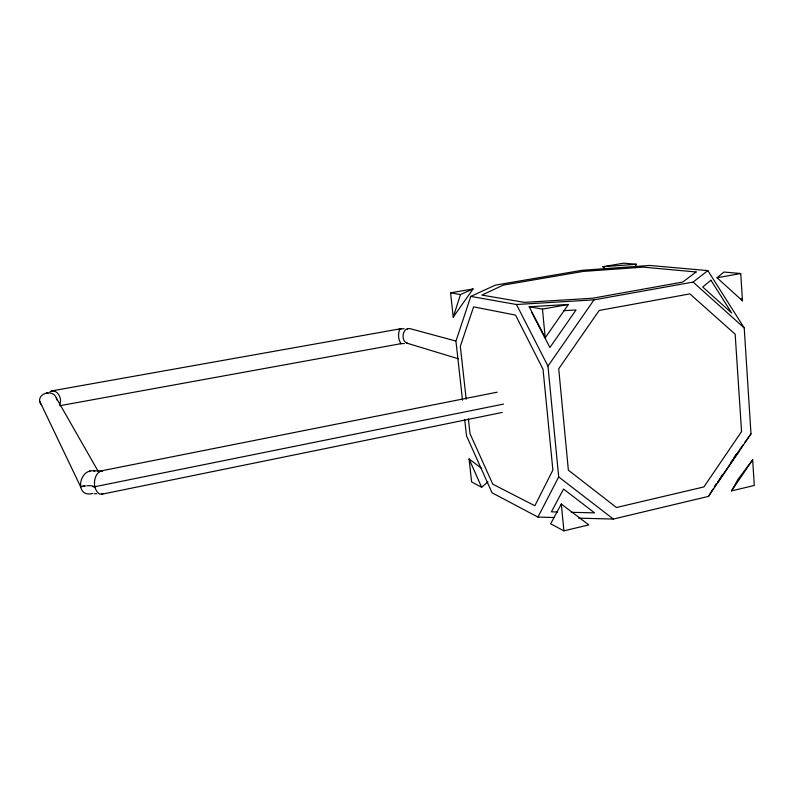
<?xml version="1.0" encoding="UTF-8"?>
<svg xmlns="http://www.w3.org/2000/svg" width="794" height="794" viewBox="0 0 794 794"><rect width="100%" height="100%" fill="white"/><g stroke="black" fill="none" stroke-linecap="round" stroke-linejoin="round"><path stroke-width="1.19" d="M453.255 317.104L460.46 294.564L473.055 288.956L453.255 317.104L450.555 292.807L473.055 288.956M578.737 518.154L613.345 519.058L708.496 496.379L750.995 433.852L744.216 327.912L707.841 270.605L649.601 265.454L581.843 270.327L495.307 285.145L470.773 296.4L455.945 341.212L462.515 400.166M59.55 404.295C62.964 398.648 56.761 387.998 50.022 391.7M634.793 267.618L636.401 264.283L623.697 263.161L602.884 266.724L605.614 269.097M464.708 419.818L466.495 435.787L492.032 492.776L537.935 517.083L558.688 476.936L547.969 366.103L516.477 304.509L470.773 296.4M561.308 504.011L550.649 523.822L563.909 530.839L588.791 524.913L561.308 504.011L563.909 530.839M731.542 490.891L737.795 479.705L752.652 459.766L754.3 485.462L731.542 490.891L752.652 459.766M722.59 474.336L717.697 482.434L739.194 450.813L734.271 457.642M708.496 496.379L712.982 488.975M714.263 486.861L716.188 483.695M547.969 366.103L594.011 299.864L693.093 282.078L707.841 270.605M545.22 337.748L568.405 304.459L529.181 306.762L545.22 337.748L542.451 309.124L529.181 306.762M733.993 457.453L736.832 453.523M739.661 449.593L743.204 444.67M744.623 442.705L750.995 433.852M730.758 462.525L732.862 459.597M401 329.153L399.918 328.944C397.883 333.301 397.993 339.911 401.139 343.643L401.585 343.465M88.918 471.616L89.017 471.497A11.463 4.466 86 0 1 90.149 471.031M481.69 468.44L469.075 458.972L471.636 481.978L481.64 487.268L487.943 481.839M717.071 277.771L723.939 272.034L740.733 273.523L742.479 300.837L717.071 277.771L740.733 273.523M99.131 471.715L99.379 471.596A11.582 9.637 -76.2 0 1 101.93 471.14M497.183 392.186L100.967 470.941C92.829 474.653 92.233 489.541 99.756 494.196L103.121 493.59M407.55 328.537L407.57 328.527A7.434 0.903 84.3 0 0 407.372 329.093M52.702 390.777L52.9 390.727A8.109 7.384 52.7 0 1 54.905 390.797M92.749 493.461C74.021 498.285 78.715 467.676 94.734 471.021M101.453 494.295L502.294 412.433M503.505 404.096L93.384 487L92.432 486.057L94.923 486.682M98.367 471.656L56.334 398.042C52.116 387.214 33.447 395.323 41.635 405.178M59.619 405.744L401.139 343.643M51.332 390.966L400.444 328.795M542.451 309.124L568.405 304.459M46.727 392.881L46.836 392.871A8.109 4.129 73.9 0 1 48.007 393.228M80.442 486.444L85.295 485.938L80.611 486.782L39.7 401.188M399.968 328.924L399.839 328.944A7.414 4.982 -88.6 0 0 398.588 329.55M602.884 266.724L636.401 264.283M516.477 304.509L594.011 299.864M563.74 310.672L576.037 309.978L549.914 347.514L531.762 312.469M404.225 328.756L401.139 328.815M402.221 343.603L404.354 343.544M93.593 470.822L99.548 470.882M94.347 493.749L96.739 493.729M557.577 511.981L551.413 511.832L563.522 489.044L594.557 512.864L571.134 512.309M537.935 517.083L554.014 517.509M100.967 470.941L102.654 471.09M450.555 292.807L460.46 294.564M455.577 340.954L410.091 328.676C402.23 326.9 400.275 342.006 407.818 343.336M406.498 343.038L458.456 358.799M558.688 476.936L613.345 519.058M693.093 282.078L744.216 327.912M741.159 298.782L742.479 300.837M469.075 458.972L481.64 487.268M56.334 398.042L56.989 400.057M466.187 399.203L460.322 346.283L473.611 306.861L515.544 315.099L543.036 369.279L552.882 470.058L534.848 505.758L492.756 484.151L470.008 433.653L468.371 418.895M401.585 343.465A7.414 4.982 -88.6 0 1 400.285 343.613M86.804 485.779A10.451 2.442 -10.6 0 1 91.657 485.859M741.556 431.579L703.901 486.93L616.462 507.515L568.365 470.167L558.718 368.753L599.212 310.444L689.897 293.889L735.165 334.205L741.556 431.579M710.928 280.232L702.72 287.001L731.671 313.005L710.928 280.232M696.149 271.985L682.641 282.098L592.423 298.256L524.437 302.375L481.889 295.08L503.207 285.135L583.084 271.429L643.259 267.131L696.149 271.985"/></g></svg>
